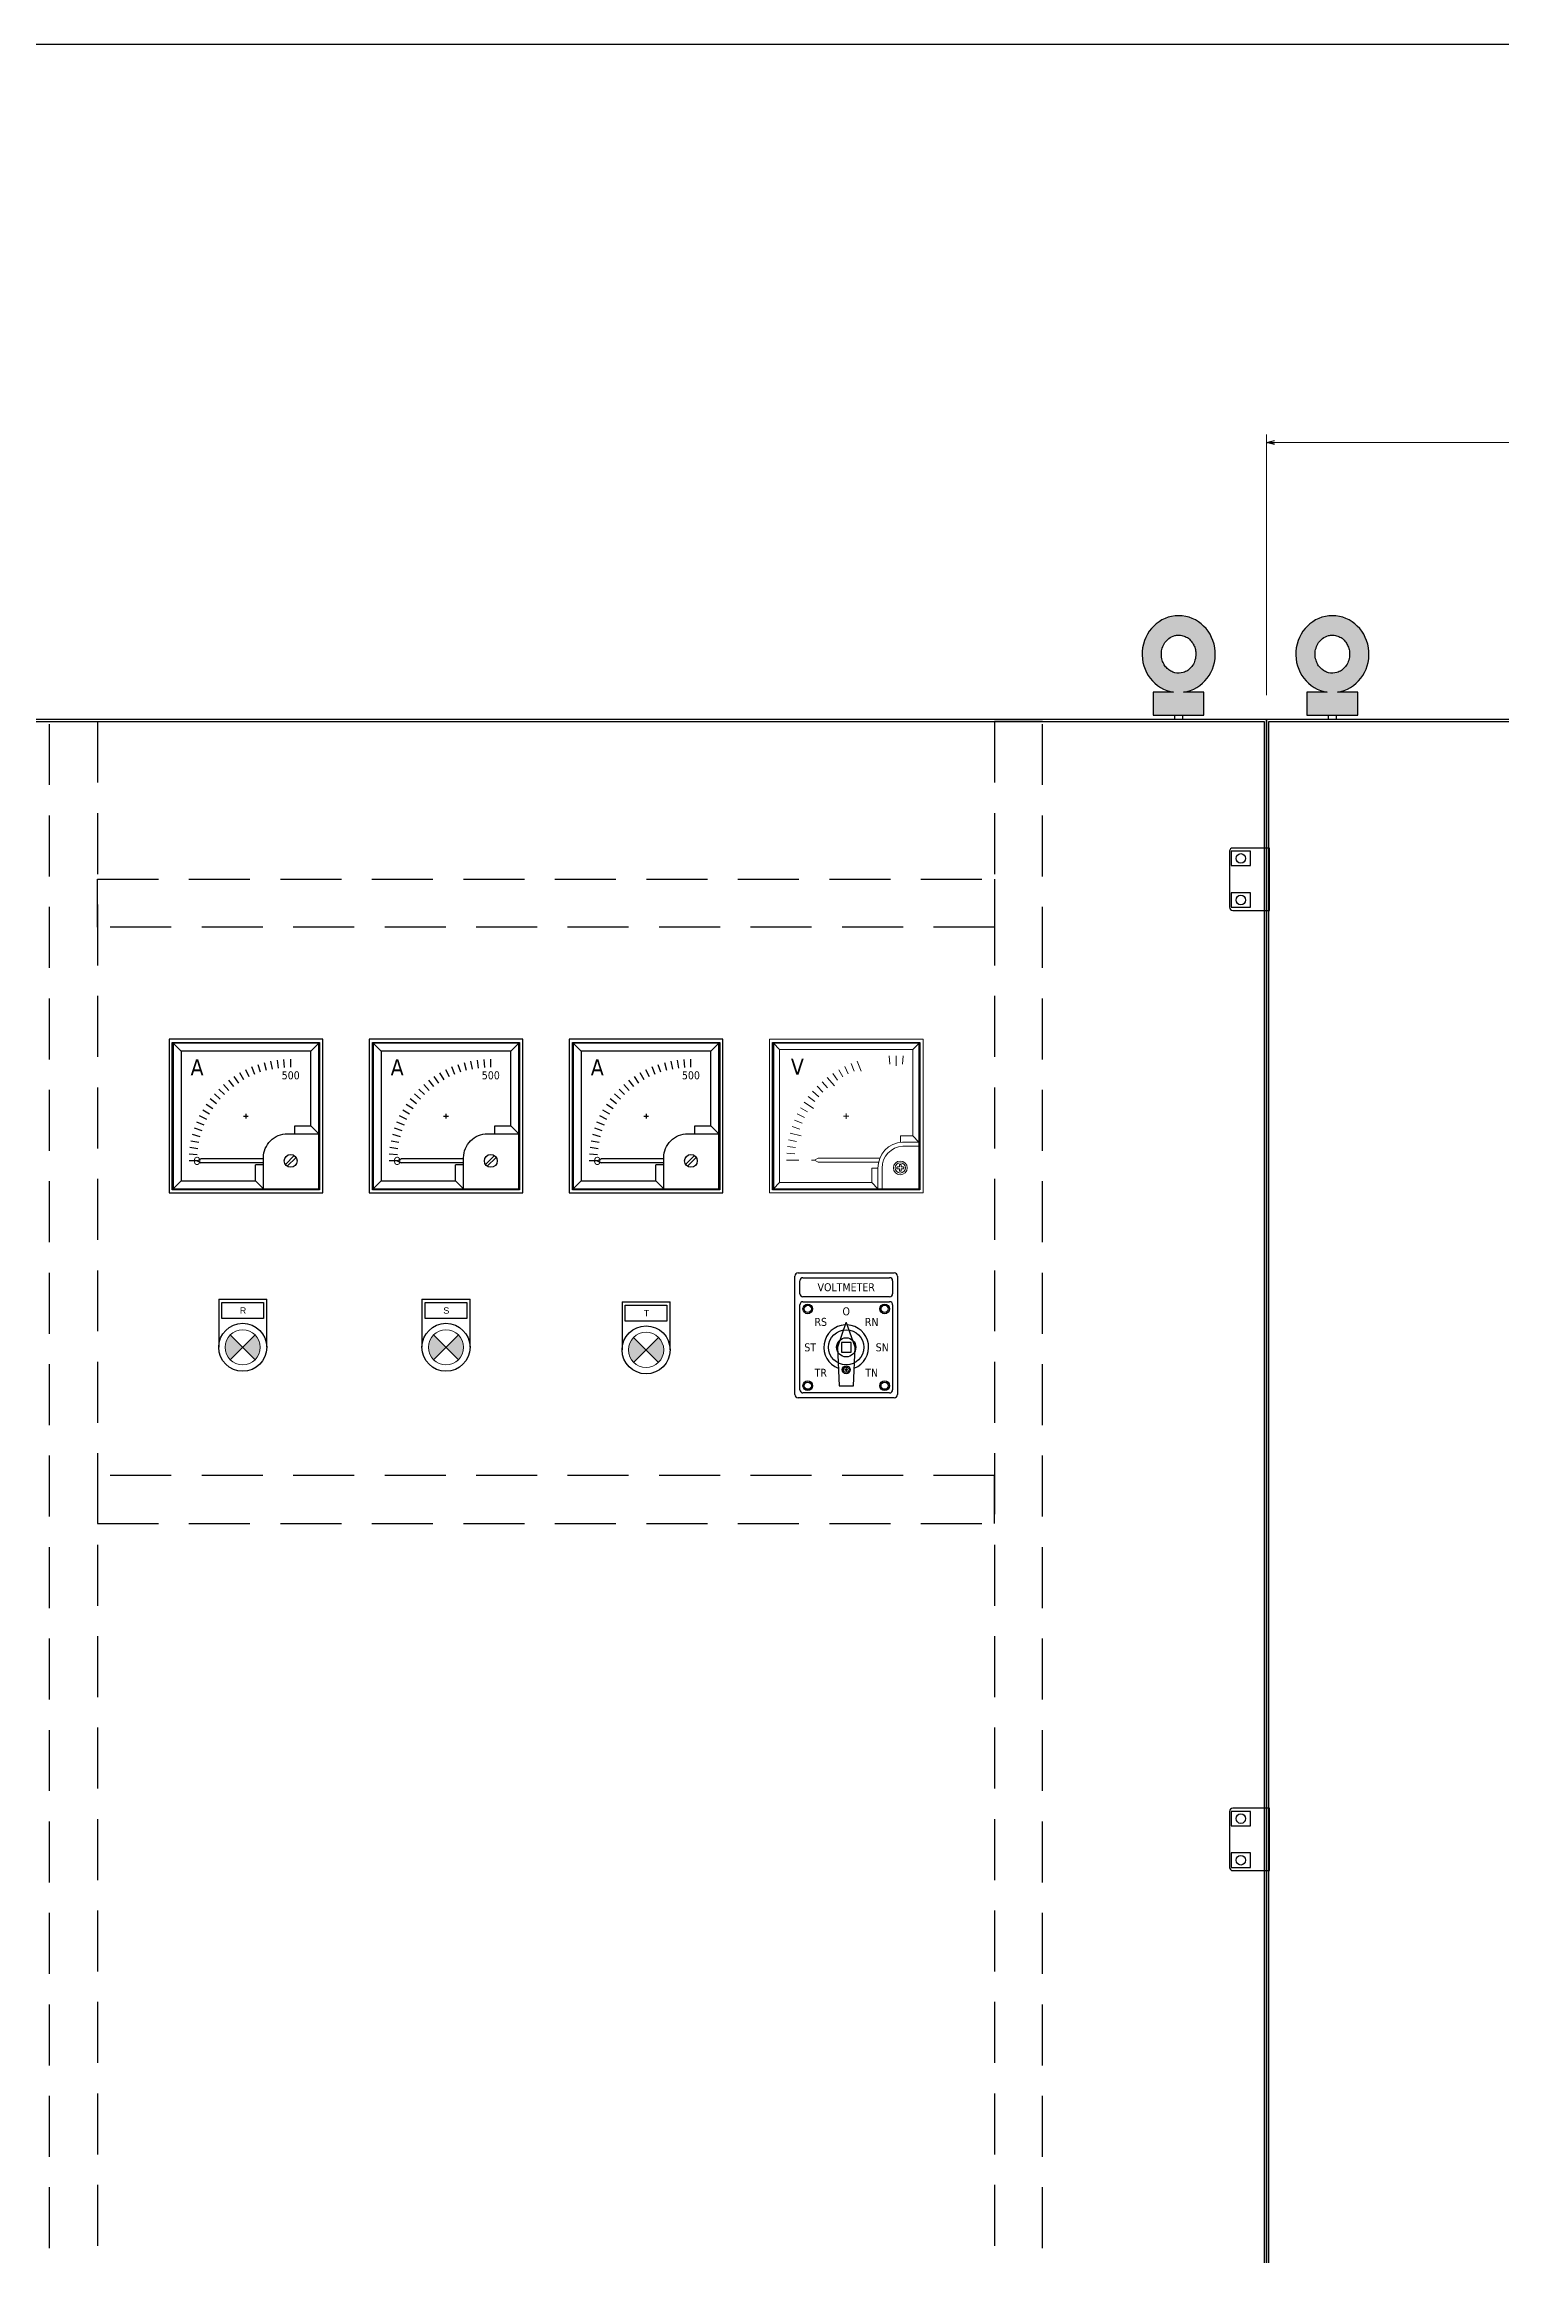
# Model space of a CAD drawing. Header units: millimetres. Extents: x 0 to 6523, y 0 to 4612.
# Drawn here: x 1380 to 2290, y 3231 to 4612 of the extents above; entities that cross this region are included whole.
import ezdxf
from ezdxf.enums import TextEntityAlignment as Align

# ---------------------------------------------------------------- set-up
doc = ezdxf.new("R2010")
doc.units = ezdxf.units.MM
doc.linetypes.add('HIDDEN2', pattern=[4.7625, 3.175, -1.5875])
doc.linetypes.add('HIDDENX2', pattern=[19.05, 12.7, -6.35])
doc.layers.add('01', color=7, linetype='HIDDEN2')
doc.layers.add('INSIDE', color=6, linetype='Continuous')
doc.layers.add('07', color=5, linetype='Continuous', lineweight=5)
doc.styles.add('Arial', font='arial.ttf')
doc.styles.add('Arial-Black', font='txt')
doc.styles.add('Tahoma (Input Text)', font='tahoma.ttf')
doc.dimstyles.new('CNC', dxfattribs={"dimtxt": 50, "dimasz": 5, "dimexe": 5, "dimexo": 15, "dimgap": 10, "dimtad": 1, "dimdec": 0, "dimtxsty": 'Standard', "dimblk": 'OPEN30', "dimcen": 10, "dimclrd": 5, "dimclre": 5, "dimclrt": 3, "dimazin": 3, "dimtfac": 1, "dimtdec": 0, "dimtmove": 0, "dimatfit": 3, "dimldrblk": 'ARCHTICK', "dimlwd": 9, "dimlwe": 9})

# ---------------------------------------------------------------- blocks, each defined once
blk = doc.blocks.new('*D3')
at = {"color": 5, "lineweight": 9, "ltscale": 3, "transparency": 16777216}
for p, q in [((243.2, 4205.1), (243.2, 4368)), ((1243.2, 4205.1), (1243.2, 4368)), ((248.2, 4363), (1238.2, 4363))]:
    blk.add_line(p, q, dxfattribs=at)
at = {"color": 0, "linetype": 'ByBlock', "lineweight": -2}
for p, q in [((243.2, 4363), (248.2, 4364.3)), ((248.2, 4361.7), (243.2, 4363)), ((243.2, 4363), (248.2, 4363)), ((1238.2, 4364.3), (1243.2, 4363)), ((1243.2, 4363), (1238.2, 4361.7)), ((1243.2, 4363), (1238.2, 4363))]:
    blk.add_line(p, q, dxfattribs=at)
at = {"layer": 'Defpoints', "color": 0, "ltscale": 3, "transparency": 16777216}
for p in [(1243.2, 4363), (243.2, 4190.1), (1243.2, 4190.1)]:
    blk.add_point(p, dxfattribs=at)
at = {"color": 3, "ltscale": 3, "transparency": 16777216, "insert": (743.2, 4398.5), "char_height": 50, "attachment_point": 5}
blk.add_mtext('1000', dxfattribs=at)
blk = doc.blocks.new('_ArchTick')
at = {"color": 0, "const_width": 0.15}
blk.add_lwpolyline([(-0.5, -0.5), (0.5, 0.5)], dxfattribs=at)
blk = doc.blocks.new('_Open30')
at = {"color": 0, "linetype": 'ByBlock', "lineweight": -2}
for p, q in [((-1, 0.27), (0, 0)), ((0, 0), (-1, -0.27)), ((0, 0), (-1, 0))]:
    blk.add_line(p, q, dxfattribs=at)
blk = doc.blocks.new('HL044-1')
at = {"color": 1}
blk.add_lwpolyline([(2, 0), (25, 0), (25, 39), (2, 39, 0.414214), (0, 37), (0, 2, 0.414214)], format="xyb", close=True, dxfattribs=at)
for centre in [(7, 32.5), (7, 6.5)]:
    blk.add_circle(centre, 3, dxfattribs=at)
blk = doc.blocks.new('*D4')
at = {"color": 5, "lineweight": 9, "ltscale": 3, "transparency": 16777216}
for p, q in [((2143.2, 4205.1), (2143.2, 4368)), ((3143.2, 4205.1), (3143.2, 4368)), ((3138.2, 4363), (2148.2, 4363))]:
    blk.add_line(p, q, dxfattribs=at)
at = {"color": 0, "linetype": 'ByBlock', "lineweight": -2}
for p, q in [((2143.2, 4363), (2148.2, 4364.3)), ((2148.2, 4361.7), (2143.2, 4363)), ((2143.2, 4363), (2148.2, 4363)), ((3138.2, 4364.3), (3143.2, 4363)), ((3143.2, 4363), (3138.2, 4361.7)), ((3143.2, 4363), (3138.2, 4363))]:
    blk.add_line(p, q, dxfattribs=at)
at = {"layer": 'Defpoints', "color": 0, "ltscale": 3, "transparency": 16777216}
for p in [(2143.2, 4363), (2143.2, 4190.1), (3143.2, 4190.1)]:
    blk.add_point(p, dxfattribs=at)
at = {"color": 3, "ltscale": 3, "transparency": 16777216, "insert": (2643.2, 4398.5), "char_height": 50, "attachment_point": 5}
blk.add_mtext('1000', dxfattribs=at)
blk = doc.blocks.new('Ampere-Meter-front')
at = {"color": 6}
for p, q in [((-40.5, 40.5), (-45.5, 45.5)), ((40.5, 40.5), (45.5, 45.5)), ((2.1, 24.5), (-0.1, 29)), ((5.6, 26), (3.7, 30.7)), ((9.2, 27.4), (7.6, 32.1)), ((12.9, 28.5), (11.6, 33.3)), ((16.6, 29.4), (15.6, 34.3)), ((20.4, 30), (19.7, 35)), ((24.2, 30.4), (23.8, 35.4)), ((28, 30.5), (28, 35.5)), ((-16, 10.6), (-19.7, 13.9)), ((-13.4, 13.4), (-16.9, 16.9)), ((-10.6, 16), (-13.9, 19.7)), ((-7.6, 18.4), (-10.7, 22.4)), ((-4.5, 20.6), (-7.3, 24.8)), ((-1.2, 22.7), (-3.8, 27)), ((-24.5, -2.1), (-29, 0.1)), ((-22.7, 1.2), (-27, 3.8)), ((-20.6, 4.5), (-24.8, 7.3)), ((-18.4, 7.6), (-22.4, 10.7)), ((-1.5, 0), (1.5, 0)), ((0, 1.5), (0, -1.5)), ((-28.5, -12.9), (-33.3, -11.6)), ((-27.4, -9.2), (-32.1, -7.6)), ((-26, -5.6), (-30.7, -3.7)), ((30.5, -11), (30.5, -6)), ((45.5, -11), (40.5, -6)), ((-30.4, -24.2), (-35.4, -23.8)), ((-30, -20.4), (-35, -19.7)), ((-29.4, -16.6), (-34.3, -15.6)), ((-30.5, -28), (-28.1, -26.8)), ((11, -26.8), (-28.1, -26.8)), ((30.2, -24.7), (24.7, -30.2)), ((31.3, -25.8), (25.8, -31.3)), ((-40.5, -40.5), (-45.5, -45.5)), ((-30.5, -28), (-35.5, -28)), ((-30.5, -28), (-35.5, -28)), ((-30.5, -28), (-28.1, -29.2)), ((11, -29.2), (-28.1, -29.2)), ((11, -30.5), (6, -30.5)), ((11, -45.5), (6, -40.5))]:
    blk.add_line(p, q, dxfattribs=at)
for points in [[(-48, -48), (48, -48), (48, 48), (-48, 48)], [(-45.5, -45.5), (45.5, -45.5), (45.5, 45.5), (-45.5, 45.5)]]:
    blk.add_lwpolyline(points, close=True, dxfattribs=at)
for points in [[(40.5, -6), (40.5, 40.5), (-40.5, 40.5), (-40.5, -40.5), (6, -40.5)], [(30.5, -6), (40.5, -6)], [(6, -40.5), (6, -30.5)]]:
    blk.add_lwpolyline(points, dxfattribs=at)
blk.add_lwpolyline([(11, -45.5), (11, -26, -0.414214), (26, -11), (45.5, -11)], format="xyb", dxfattribs=at)
blk.add_circle((28, -28), 4, dxfattribs=at)
at = {"color": 6, "style": 'Tahoma (Input Text)'}
for tag, height, p in [('BEW-96', 10, (-30.5, 30.5)), ('MAX', 5, (28, 25.5)), ('O', 5, (-30.5, -28))]:
    blk.add_attdef(tag, text='', height=height, dxfattribs=at).set_placement(p, align=Align.MIDDLE_CENTER)
blk = doc.blocks.new('A$C3CFE1F0F')
at = {"color": 6, "lineweight": 5}
for p, q in [((6.4, 89.6), (2.5, 93.5)), ((75.3, 80.5), (74.9, 85.6)), ((79.3, 79.5), (79.2, 85.7)), ((83.1, 80.5), (83.5, 85.6)), ((89.6, 89.6), (93.5, 93.5)), ((36.3, 65.7), (32.9, 69.5)), ((42.5, 70.5), (39.7, 74.7)), ((45.9, 72.5), (43.3, 77)), ((49.3, 74.4), (47.1, 79)), ((52.9, 76), (51, 80.8)), ((28.3, 57.1), (24.2, 60.2)), ((30.8, 60.1), (26.9, 63.5)), ((33.4, 63), (29.8, 66.6)), ((19, 39.8), (14.2, 41.5)), ((20.4, 43.5), (15.7, 45.5)), ((22, 47.1), (17.4, 49.4)), ((23.9, 50.6), (19.4, 53.1)), ((46.3, 48), (49.7, 48)), ((48, 49.7), (48, 46.3)), ((16.4, 28.4), (11.3, 29)), ((17, 32.2), (12, 33.2)), ((81.9, 31.8), (81.9, 35.6)), ((93.4, 31.8), (89.6, 35.6)), ((16, 24.5), (10.9, 24.8)), ((28.1, 20.5), (26.3, 20.5)), ((28.1, 20.5), (26.3, 20.5)), ((28.1, 20.5), (30.5, 21.7)), ((28.1, 20.5), (30.5, 19.2)), ((69, 21.7), (30.5, 21.7)), ((68.1, 19.2), (30.5, 19.2)), ((67.8, 15.4), (64, 15.4)), ((6.4, 6.4), (2.5, 2.5)), ((67.8, 2.6), (64, 6.4))]:
    blk.add_line(p, q, dxfattribs=at)
at = {"color": 6, "lineweight": 15}
for p, q in [((40.6, 66.8), (36.2, 72.2)), ((57.3, 76.1), (54.9, 82.3)), ((27.6, 52.8), (21.7, 56.7)), ((19.8, 35.6), (12.9, 37.4)), ((18.4, 20.5), (10.7, 20.5))]:
    blk.add_line(p, q, dxfattribs=at)
blk.add_lwpolyline([(0, 0), (96, 0), (96, 96), (0, 96)], close=True, dxfattribs=at)
at = {"color": 6}
blk.add_lwpolyline([(2.5, 2.5), (93.5, 2.5), (93.5, 93.5), (2.5, 93.5)], close=True, dxfattribs=at)
at = {"color": 6, "lineweight": 5}
for points in [[(89.6, 35.6), (89.6, 89.6), (6.4, 89.6), (6.4, 6.4), (64, 6.4)], [(81.9, 35.6), (89.6, 35.6)], [(64, 6.4), (64, 15.4)]]:
    blk.add_lwpolyline(points, dxfattribs=at)
for points in [[(67.8, 2.6), (67.8, 15.4, -0.400642), (83.2, 31.8), (93.4, 31.8)], [(70.4, 2.6), (70.4, 15.4, -0.399381), (83.3, 29.2), (93.4, 29.2)], [(81.3, 15.1), (80, 15.1, -0.414214), (79.6, 15.5), (79.6, 15.8, -0.414214), (80, 16.2), (81.3, 16.2)], [(81.3, 16.2), (81.3, 17.4, -0.414214), (81.7, 17.8), (81.9, 17.8, -0.414214), (82.3, 17.4), (82.3, 16.2)], [(82.3, 15.1), (82.3, 13.9, -0.414214), (81.9, 13.5), (81.7, 13.5, -0.414214), (81.3, 13.9), (81.3, 15.1)], [(82.3, 16.2), (83.6, 16.2, -0.414214), (84, 15.8), (84, 15.5, -0.414214), (83.6, 15.1), (82.3, 15.1)]]:
    blk.add_lwpolyline(points, format="xyb", dxfattribs=at)
for radius in [4.31, 3.2]:
    blk.add_circle((81.8, 15.6), radius, dxfattribs=at)
at = {"color": 6, "insert": (17.5, 78.8), "char_height": 10, "width": 2201.82, "attachment_point": 5}
blk.add_mtext('{\\fTahoma|b0|i0|c0|p34;V}', dxfattribs=at)
blk = doc.blocks.new('Von-to')
at = {"color": 6}
for p, q in [((-32, -29.5), (-32, 44.5)), ((-30, 46.5), (30, 46.5)), ((-29, 33.5), (-29, 41.5)), ((-27, 43.5), (27, 43.5)), ((29, 41.5), (29, 33.5)), ((32, 44.5), (32, -29.5)), ((27, 31.5), (-27, 31.5)), ((-27, 28.5), (27, 28.5)), ((-29, -26.5), (-29, 26.5)), ((29, 26.5), (29, -26.5)), ((0.1, -13.2), (-0.1, -13.2)), ((-0.1, -13.2), (-0.1, -13.9)), ((0.1, -13.9), (0.1, -13.2)), ((-0.8, -13.9), (-0.8, -14.1)), ((-0.1, -13.9), (-0.8, -13.9)), ((-0.8, -14.1), (-0.1, -14.1)), ((-0.1, -14.1), (-0.1, -14.8)), ((-0.1, -14.8), (0.1, -14.8)), ((0.8, -13.9), (0.1, -13.9)), ((0.1, -14.1), (0.8, -14.1)), ((0.1, -14.8), (0.1, -14.1)), ((0.8, -14.1), (0.8, -13.9)), ((30, -31.5), (-30, -31.5)), ((27, -28.5), (-27, -28.5))]:
    blk.add_line(p, q, dxfattribs=at)
blk.add_lwpolyline([(5.5, 0), (0.2, 15.3, 0.713683), (-0.2, 15.3), (-5.5, 0), (-4.5, -24), (4.5, -24), (5.5, 0)], format="xyb", dxfattribs=at)
blk.add_lwpolyline([(-3, -3), (3, -3), (3, 3), (-3, 3)], close=True, dxfattribs=at)
at = {"color": 2}
for centre, radius in [((-24, 24), 3), ((24, 24), 3), ((0, 0), 11), ((-24, -24), 3), ((24, -24), 3)]:
    blk.add_circle(centre, radius, dxfattribs=at)
at = {"color": 6}
for centre, radius in [((-24, 24), 2.25), ((24, 24), 2.25), ((0, 0), 6), ((0, -14), 2.5), ((0, -14), 1.75), ((-24, -24), 2.25), ((24, -24), 2.25)]:
    blk.add_circle(centre, radius, dxfattribs=at)
for centre, radius, start, end in [((-30, 44.5), 2, 90, 180), ((-27, 41.5), 2, 90, 180), ((27, 41.5), 2, 0, 90), ((30, 44.5), 2, 0, 90), ((-27, 33.5), 2, 180, 270), ((-27, 26.5), 2, 90, 180), ((27, 33.5), 2, 270, 0), ((27, 26.5), 2, 0, 90), ((0, 0), 14, 92.839, 249.0883), ((0, 0), 14, 290.9117, 87.161), ((-27, -26.5), 2, 180, 270), ((27, -26.5), 2, 270, 0), ((-30, -29.5), 2, 180, 270), ((30, -29.5), 2, 270, 0)]:
    blk.add_arc(centre, radius, start, end, dxfattribs=at)
at = {"color": 6, "insert": (0, 37.5), "char_height": 5, "width": 58, "attachment_point": 5}
blk.add_mtext('{\\fTahoma|b0|i0|c0|p34;VOLTMETER}', dxfattribs=at)
at = {"color": 6, "style": 'Tahoma (Input Text)'}
for tag, p in [('RS', (-15.9, 15.9)), ('O', (0, 22.5)), ('RN', (15.9, 15.9)), ('ST', (-22.5, 0)), ('SN', (22.5, 0)), ('TR', (-15.9, -15.9)), ('TN', (15.9, -15.9))]:
    blk.add_attdef(tag, text='', height=5, dxfattribs=at).set_placement(p, align=Align.MIDDLE_CENTER)
blk = doc.blocks.new('Den XANH')
h = blk.add_hatch(color=5)
h.paths.add_polyline_path([(15, 15), (22.8, 7.2, 0.198912), (26, 15, 0.198912), (22.8, 22.8)])
h.paths.add_polyline_path([(15, 15), (7.2, 22.8, 0.198912), (4, 15, 0.198912), (7.2, 7.2)])
at = {"color": 7}
for p, q in [((0, 45), (30, 45)), ((0, 45), (0, 15)), ((30, 15), (30, 45))]:
    blk.add_line(p, q, dxfattribs=at)
blk.add_lwpolyline([(2, 43), (28, 43), (28, 33), (2, 33)], close=True, dxfattribs=at)
blk.add_circle((15, 15), 15, dxfattribs=at)
at = {"layer": '07', "color": 5, "linetype": 'Continuous', "lineweight": 5, "ltscale": 3}
for p, q in [((22.8, 22.8), (7.2, 7.2)), ((7.2, 22.8), (22.8, 7.2))]:
    blk.add_line(p, q, dxfattribs=at)
blk.add_circle((15, 15), 11, dxfattribs=at)
at = {"layer": '01', "color": 2, "linetype": 'Continuous', "lineweight": 5, "style": 'Arial-Black'}
blk.add_attdef('T-SP', text='', height=2.4, dxfattribs=at).set_placement((15.2, 36), align=Align.CENTER)
blk = doc.blocks.new('Den DO')
h = blk.add_hatch(color=1)
h.paths.add_polyline_path([(7.2, 7.2), (15, 15), (7.2, 22.8, 0.198912), (4, 15, 0.198912)])
h.paths.add_polyline_path([(26, 15, 0.198912), (22.8, 22.8), (15, 15), (22.8, 7.2, 0.198912)])
at = {"color": 7}
for p, q in [((0, 45), (30, 45)), ((0, 45), (0, 15)), ((30, 15), (30, 45))]:
    blk.add_line(p, q, dxfattribs=at)
blk.add_lwpolyline([(2, 43), (28, 43), (28, 33), (2, 33)], close=True, dxfattribs=at)
blk.add_circle((15, 15), 15, dxfattribs=at)
at = {"layer": '07', "color": 1, "linetype": 'Continuous', "lineweight": 5, "ltscale": 3}
for p, q in [((22.8, 22.8), (7.2, 7.2)), ((7.2, 22.8), (22.8, 7.2))]:
    blk.add_line(p, q, dxfattribs=at)
blk.add_circle((15, 15), 11, dxfattribs=at)
at = {"layer": '01', "color": 2, "linetype": 'Continuous', "lineweight": 5, "style": 'Arial-Black'}
blk.add_attdef('T-SP', text='', height=2.4, dxfattribs=at).set_placement((15.2, 36), align=Align.CENTER)
blk = doc.blocks.new('Den VANG')
h = blk.add_hatch(color=2)
h.paths.add_polyline_path([(22.8, 7.2, 0.198912), (26, 15, 0.198912), (22.8, 22.8), (15, 15)])
h.paths.add_polyline_path([(7.2, 7.2), (15, 15), (7.2, 22.8, 0.198912), (4, 15, 0.198912)])
at = {"color": 7}
for p, q in [((0, 45), (30, 45)), ((0, 45), (0, 15)), ((30, 15), (30, 45))]:
    blk.add_line(p, q, dxfattribs=at)
blk.add_lwpolyline([(2, 43), (28, 43), (28, 33), (2, 33)], close=True, dxfattribs=at)
blk.add_circle((15, 15), 15, dxfattribs=at)
at = {"layer": '07', "color": 2, "linetype": 'Continuous', "lineweight": 5, "ltscale": 3}
for p, q in [((22.8, 22.8), (7.2, 7.2)), ((7.2, 22.8), (22.8, 7.2))]:
    blk.add_line(p, q, dxfattribs=at)
blk.add_circle((15, 15), 11, dxfattribs=at)
at = {"layer": '01', "color": 2, "linetype": 'Continuous', "lineweight": 5, "style": 'Arial-Black'}
blk.add_attdef('T-SP', text='', height=2.4, dxfattribs=at).set_placement((15.2, 36), align=Align.CENTER)
blk = doc.blocks.new('KHUNG CHUẨN')
at = {"color": 7}
blk.add_lwpolyline([(16919.25, -26555.16), (19889.25, -26555.16), (19889.25, -28655.16), (16919.25, -28655.16)], close=True, dxfattribs=at)
at = {"color": 3, "style": 'Arial'}
for tag, p in [('#01', (17055.57, -28580.1)), ('#02', (17431.39, -28580.1)), ('#03', (18030.58, -28580.1)), ('#08', (18751.7, -28580.1)), ('#10', (19064.78, -28580.1)), ('#11', (19060.3, -28625.69)), ('#05', (17308.45, -28633.02)), ('#06', (17632.65, -28633.73)), ('#09', (18753.85, -28632.6)), ('#12', (19806.46, -28628.91)), ('#04', (17024.77, -28634.62)), ('#07', (18002.01, -28634.74))]:
    blk.add_attdef(tag, p, '', height=20, dxfattribs=at)

msp = doc.modelspace()

# ---------------------------------------------------------------- hatches: boundary and pattern name
at = {"layer": 'INSIDE', "linetype": 'Continuous'}
h = msp.add_hatch(color=8, dxfattribs=at)
edge = h.paths.add_edge_path()
edge.add_ellipse((2088.4, 4230.8), major_axis=(0, 24), ratio=0.9525, start_angle=187.6102, end_angle=172.3898)
edge.add_line((2085.2, 4207), (2072.4, 4207))
edge.add_line((2072.4, 4207), (2072.4, 4192.7))
edge.add_line((2072.4, 4192.7), (2104.2, 4192.7))
edge.add_line((2104.2, 4192.7), (2104.2, 4207))
edge.add_line((2104.2, 4207), (2091.5, 4207))
edge = h.paths.add_edge_path(flags=16)
edge.add_spline(control_points=[(2088.4, 4242.7), (2087.5, 4242.7), (2086.7, 4242.6), (2084.6, 4242), (2083.3, 4241.4), (2081.3, 4239.8), (2080.5, 4239), (2079.1, 4237), (2078.5, 4235.8), (2077.8, 4233.4), (2077.6, 4232.1), (2077.6, 4229.5), (2077.8, 4228.2), (2078.4, 4226), (2078.9, 4225), (2079.9, 4223.3), (2080.5, 4222.5), (2081.9, 4221.2), (2082.7, 4220.6), (2084.3, 4219.7), (2085.1, 4219.4), (2087.7, 4218.7), (2089.5, 4218.8), (2092.2, 4219.6), (2093.2, 4220), (2095, 4221.3), (2095.8, 4222.1), (2097.3, 4224), (2097.9, 4225), (2098.7, 4227.3), (2099, 4228.6), (2099.2, 4230.8), (2099.1, 4231.9), (2098.8, 4233.9), (2098.5, 4234.8), (2097.8, 4236.7), (2097.3, 4237.5), (2096, 4239.2), (2095.3, 4240), (2093.6, 4241.3), (2092.7, 4241.7), (2090.8, 4242.4), (2089.8, 4242.6), (2088.7, 4242.7), (2088.5, 4242.7), (2088.4, 4242.7)], knot_values=[0, 0, 0, 0, 0.241737, 0.241737, 0.634187, 0.634187, 0.9452, 0.9452, 1.256214, 1.256214, 1.567227, 1.567227, 1.878241, 1.878241, 2.135711, 2.135711, 2.39318, 2.39318, 2.65065, 2.65065, 2.908119, 2.908119, 3.423059, 3.423059, 3.726384, 3.726384, 4.029709, 4.029709, 4.333035, 4.333035, 4.63636, 4.63636, 4.881675, 4.881675, 5.12699, 5.12699, 5.372305, 5.372305, 5.660255, 5.660255, 5.948206, 5.948206, 6.236157, 6.236157, 6.283185, 6.283185, 6.283185, 6.283185], degree=3, periodic=0)
h = msp.add_hatch(color=8, dxfattribs=at)
edge = h.paths.add_edge_path()
edge.add_ellipse((2184.4, 4230.8), major_axis=(0, 24), ratio=0.9525, start_angle=187.6102, end_angle=172.3898)
edge.add_line((2181.2, 4207), (2168.4, 4207))
edge.add_line((2168.4, 4207), (2168.4, 4192.7))
edge.add_line((2168.4, 4192.7), (2200.2, 4192.7))
edge.add_line((2200.2, 4192.7), (2200.2, 4207))
edge.add_line((2200.2, 4207), (2187.6, 4207))
edge = h.paths.add_edge_path(flags=16)
edge.add_spline(control_points=[(2184.4, 4242.7), (2183.6, 4242.7), (2182.7, 4242.6), (2180.6, 4242), (2179.4, 4241.4), (2177.3, 4239.8), (2176.5, 4239), (2175.1, 4237), (2174.6, 4235.8), (2173.8, 4233.4), (2173.6, 4232.1), (2173.6, 4229.5), (2173.8, 4228.2), (2174.5, 4226), (2174.9, 4225), (2175.9, 4223.3), (2176.6, 4222.5), (2178, 4221.2), (2178.7, 4220.6), (2180.3, 4219.7), (2181.2, 4219.4), (2183.7, 4218.7), (2185.5, 4218.8), (2188.2, 4219.6), (2189.2, 4220), (2191, 4221.3), (2191.8, 4222.1), (2193.3, 4224), (2193.9, 4225), (2194.8, 4227.3), (2195, 4228.6), (2195.2, 4230.8), (2195.2, 4231.9), (2194.8, 4233.9), (2194.5, 4234.8), (2193.8, 4236.7), (2193.3, 4237.5), (2192.1, 4239.2), (2191.3, 4240), (2189.6, 4241.3), (2188.7, 4241.7), (2186.8, 4242.4), (2185.8, 4242.6), (2184.7, 4242.7), (2184.5, 4242.7), (2184.4, 4242.7)], knot_values=[0, 0, 0, 0, 0.241737, 0.241737, 0.634187, 0.634187, 0.9452, 0.9452, 1.256214, 1.256214, 1.567227, 1.567227, 1.878241, 1.878241, 2.135711, 2.135711, 2.39318, 2.39318, 2.65065, 2.65065, 2.908119, 2.908119, 3.423059, 3.423059, 3.726384, 3.726384, 4.029709, 4.029709, 4.333035, 4.333035, 4.63636, 4.63636, 4.881675, 4.881675, 5.12699, 5.12699, 5.372305, 5.372305, 5.660255, 5.660255, 5.948206, 5.948206, 6.236157, 6.236157, 6.283185, 6.283185, 6.283185, 6.283185], degree=3, periodic=0)

# ---------------------------------------------------------------- linework, layer by layer
at = {"color": 7}
for points in [[(2143.2, 2090.1), (1243.2, 2090.1), (1243.2, 4190.1), (2143.2, 4190.1)], [(2141.7, 2091.6), (1244.7, 2091.6), (1244.7, 4188.6), (2141.7, 4188.6)], [(3143.2, 2090.1), (2143.2, 2090.1), (2143.2, 4190.1), (3143.2, 4190.1)], [(3141.7, 2091.6), (2144.7, 2091.6), (2144.7, 4188.6), (3141.7, 4188.6)]]:
    msp.add_lwpolyline(points, close=True, dxfattribs=at)
at = {"linetype": 'HIDDENX2', "ltscale": 3}
for points in [[(1413, 4188.6), (1413, 2091.6), (1383, 2091.6), (1383, 4188.6)], [(1973.4, 4188.6), (1973.4, 2091.6), (2003.4, 2091.6), (2003.4, 4188.6)], [(1413, 4090.1), (1973.4, 4090.1), (1973.4, 4060.1), (1413, 4060.1)], [(1413, 3687.6), (1973.4, 3687.6), (1973.4, 3717.6), (1413, 3717.6)]]:
    msp.add_lwpolyline(points, close=True, dxfattribs=at)
at = {"color": 2}
for points in [[(2121.2, 4098.6), (2133.2, 4098.6), (2133.2, 4107.6), (2121.2, 4107.6)], [(2121.2, 4072.6), (2133.2, 4072.6), (2133.2, 4081.6), (2121.2, 4081.6)], [(1459.7, 3988.1), (1551.7, 3988.1), (1551.7, 3896.1), (1459.7, 3896.1)], [(1584.7, 3988.1), (1676.7, 3988.1), (1676.7, 3896.1), (1584.7, 3896.1)], [(1709.7, 3988.1), (1801.7, 3988.1), (1801.7, 3896.1), (1709.7, 3896.1)], [(1834.7, 3988.1), (1926.7, 3988.1), (1926.7, 3896.1), (1834.7, 3896.1)], [(1834.7, 3988.1), (1926.7, 3988.1), (1926.7, 3896.1), (1834.7, 3896.1)], [(2121.2, 3498.6), (2133.2, 3498.6), (2133.2, 3507.6), (2121.2, 3507.6)], [(2121.2, 3472.6), (2133.2, 3472.6), (2133.2, 3481.6), (2121.2, 3481.6)]]:
    msp.add_lwpolyline(points, close=True, dxfattribs=at)
at = {"layer": 'INSIDE', "linetype": 'Continuous', "ltscale": 0.1}
for points in [[(2085.2, 4207), (2072.4, 4207), (2072.4, 4192.7), (2104.2, 4192.7), (2104.2, 4207), (2091.5, 4207)], [(2181.2, 4207), (2168.4, 4207), (2168.4, 4192.7), (2200.2, 4192.7), (2200.2, 4207), (2187.6, 4207)], [(2085.7, 4192.7), (2085.7, 4190.1), (2090.9, 4190.1), (2090.9, 4192.7)], [(2181.7, 4192.7), (2181.7, 4190.1), (2186.9, 4190.1), (2186.9, 4192.7)]]:
    msp.add_lwpolyline(points, dxfattribs=at)
at = {"layer": 'INSIDE', "linetype": 'Continuous', "ltscale": 100}
for centre in [(2088.4, 4230.8), (2184.4, 4230.8)]:
    msp.add_ellipse(centre, major_axis=(0, 24), ratio=0.9525, start_param=3.280956, end_param=9.285415, dxfattribs=at)
for points in [[(2088.4, 4242.7), (2087.5, 4242.7), (2086.7, 4242.6), (2084.6, 4242), (2083.3, 4241.4), (2081.3, 4239.8), (2080.5, 4239), (2079.1, 4237), (2078.5, 4235.8), (2077.8, 4233.4), (2077.6, 4232.1), (2077.6, 4229.5), (2077.8, 4228.2), (2078.4, 4226), (2078.9, 4225), (2079.9, 4223.3), (2080.5, 4222.5), (2081.9, 4221.2), (2082.7, 4220.6), (2084.3, 4219.7), (2085.1, 4219.4), (2087.7, 4218.7), (2089.5, 4218.8), (2092.2, 4219.6), (2093.2, 4220), (2095, 4221.3), (2095.8, 4222.1), (2097.3, 4224), (2097.9, 4225), (2098.7, 4227.3), (2099, 4228.6), (2099.2, 4230.8), (2099.1, 4231.9), (2098.8, 4233.9), (2098.5, 4234.8), (2097.8, 4236.7), (2097.3, 4237.5), (2096, 4239.2), (2095.3, 4240), (2093.6, 4241.3), (2092.7, 4241.7), (2090.8, 4242.4), (2089.8, 4242.6), (2088.7, 4242.7), (2088.5, 4242.7), (2088.4, 4242.7)], [(2184.4, 4242.7), (2183.6, 4242.7), (2182.7, 4242.6), (2180.6, 4242), (2179.4, 4241.4), (2177.3, 4239.8), (2176.5, 4239), (2175.1, 4237), (2174.6, 4235.8), (2173.8, 4233.4), (2173.6, 4232.1), (2173.6, 4229.5), (2173.8, 4228.2), (2174.5, 4226), (2174.9, 4225), (2175.9, 4223.3), (2176.6, 4222.5), (2178, 4221.2), (2178.7, 4220.6), (2180.3, 4219.7), (2181.2, 4219.4), (2183.7, 4218.7), (2185.5, 4218.8), (2188.2, 4219.6), (2189.2, 4220), (2191, 4221.3), (2191.8, 4222.1), (2193.3, 4224), (2193.9, 4225), (2194.8, 4227.3), (2195, 4228.6), (2195.2, 4230.8), (2195.2, 4231.9), (2194.8, 4233.9), (2194.5, 4234.8), (2193.8, 4236.7), (2193.3, 4237.5), (2192.1, 4239.2), (2191.3, 4240), (2189.6, 4241.3), (2188.7, 4241.7), (2186.8, 4242.4), (2185.8, 4242.6), (2184.7, 4242.7), (2184.5, 4242.7), (2184.4, 4242.7)]]:
    msp.add_open_spline(points, degree=3, knots=[0, 0, 0, 0, 0.241737, 0.241737, 0.634187, 0.634187, 0.9452, 0.9452, 1.256214, 1.256214, 1.567227, 1.567227, 1.878241, 1.878241, 2.135711, 2.135711, 2.39318, 2.39318, 2.65065, 2.65065, 2.908119, 2.908119, 3.423059, 3.423059, 3.726384, 3.726384, 4.029709, 4.029709, 4.333035, 4.333035, 4.63636, 4.63636, 4.881675, 4.881675, 5.12699, 5.12699, 5.372305, 5.372305, 5.660255, 5.660255, 5.948206, 5.948206, 6.236157, 6.236157, 6.283185, 6.283185, 6.283185, 6.283185], dxfattribs=at)

# ---------------------------------------------------------------- block references
at = {"color": 3, "xscale": 2.196150000008856, "yscale": 2.196150000008856, "zscale": 2.196150000008856}
msp.add_blockref('KHUNG CHUẨN', (-37157.2, 62931), dxfattribs=at)
at = {"color": 7}
for p in [(2120.2, 4070.6), (2120.2, 3470.6)]:
    msp.add_blockref('HL044-1', p, dxfattribs=at)
at = {"color": 7, "lineweight": -3}
ref = msp.add_blockref('Ampere-Meter-front', (1505.7, 3942.1), dxfattribs=at)
ref.add_attrib('BEW-96', 'A', dxfattribs={"height": 10, "style": 'Tahoma (Input Text)'}).set_placement((1475.2, 3972.6), align=Align.MIDDLE_CENTER)
ref.add_attrib('O', 'O', dxfattribs={"height": 5, "style": 'Tahoma (Input Text)'}).set_placement((1475.2, 3914.1), align=Align.MIDDLE_CENTER)
ref.add_attrib('MAX', '500', dxfattribs={"height": 5, "style": 'Tahoma (Input Text)'}).set_placement((1533.7, 3967.6), align=Align.MIDDLE_CENTER)
ref = msp.add_blockref('Ampere-Meter-front', (1630.7, 3942.1), dxfattribs=at)
ref.add_attrib('BEW-96', 'A', dxfattribs={"height": 10, "style": 'Tahoma (Input Text)'}).set_placement((1600.2, 3972.6), align=Align.MIDDLE_CENTER)
ref.add_attrib('O', 'O', dxfattribs={"height": 5, "style": 'Tahoma (Input Text)'}).set_placement((1600.2, 3914.1), align=Align.MIDDLE_CENTER)
ref.add_attrib('MAX', '500', dxfattribs={"height": 5, "style": 'Tahoma (Input Text)'}).set_placement((1658.7, 3967.6), align=Align.MIDDLE_CENTER)
ref = msp.add_blockref('Ampere-Meter-front', (1755.7, 3942.1), dxfattribs=at)
ref.add_attrib('BEW-96', 'A', dxfattribs={"height": 10, "style": 'Tahoma (Input Text)'}).set_placement((1725.2, 3972.6), align=Align.MIDDLE_CENTER)
ref.add_attrib('O', 'O', dxfattribs={"height": 5, "style": 'Tahoma (Input Text)'}).set_placement((1725.2, 3914.1), align=Align.MIDDLE_CENTER)
ref.add_attrib('MAX', '500', dxfattribs={"height": 5, "style": 'Tahoma (Input Text)'}).set_placement((1783.7, 3967.6), align=Align.MIDDLE_CENTER)
at = {"color": 2}
msp.add_blockref('A$C3CFE1F0F', (1832.7, 3894.1), dxfattribs=at)
at = {"color": 7}
msp.add_blockref('Von-to', (1880.7, 3797.6), dxfattribs=at).add_auto_attribs({'RN': 'RN', 'SN': 'SN', 'TN': 'TN', 'O': 'O', 'ST': 'ST', 'TR': 'TR', 'RS': 'RS'})
ref = msp.add_blockref('Den DO', (1488.7, 3782.6), dxfattribs=at)
ref.add_attrib('T-SP', 'R', dxfattribs={"layer": '01', "color": 2, "linetype": 'Continuous', "lineweight": 5, "height": 4, "style": 'Arial'}).set_placement((1503.9, 3818.6), align=Align.CENTER)
ref = msp.add_blockref('Den VANG', (1615.7, 3782.6), dxfattribs=at)
ref.add_attrib('T-SP', 'S', dxfattribs={"layer": '01', "color": 2, "linetype": 'Continuous', "lineweight": 5, "height": 4, "style": 'Arial'}).set_placement((1630.9, 3818.6), align=Align.CENTER)
ref = msp.add_blockref('Den XANH', (1740.7, 3781), dxfattribs=at)
ref.add_attrib('T-SP', 'T', dxfattribs={"layer": '01', "color": 2, "linetype": 'Continuous', "lineweight": 5, "height": 4, "style": 'Arial'}).set_placement((1755.9, 3817), align=Align.CENTER)

# ---------------------------------------------------------------- dimensions: what is measured, and where the dimension line sits
at = {"ltscale": 3}
for base, p1, p2, picture, middle in [((1243.2, 4363), (2143.2, 4190.1), (1243.2, 4190.1), '*D3', (1693.2, 4398.5)), ((2143.2, 4363), (3143.2, 4190.1), (2143.2, 4190.1), '*D4', (2643.2, 4398.5))]:
    dim = msp.add_linear_dim(base=base, p1=p1, p2=p2, angle=180, dimstyle='CNC', dxfattribs=at)
    dim.commit()
    dim.dimension.update_dxf_attribs({"geometry": picture, "text_midpoint": middle})

doc.saveas('drawing.dxf')
